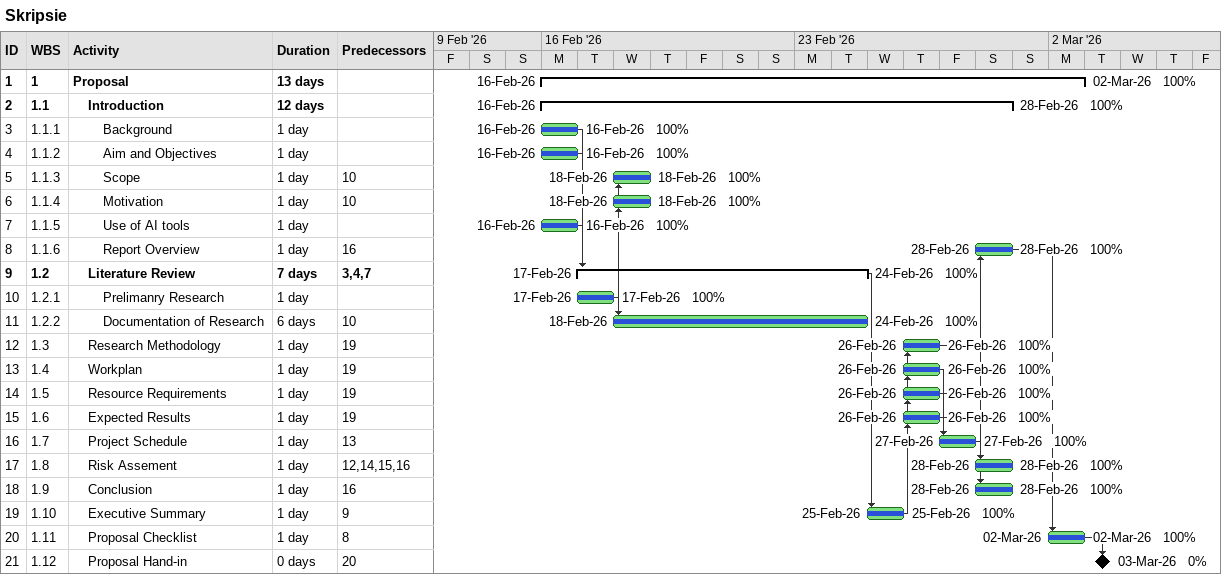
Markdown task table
Skripsie

| ID | WBS | Task | Duration | Start | Finish | Predecessors | % complete |
|---|---|---|---|---|---|---|---|
| 1 | 1 | **Proposal** | 13d | 2026-02-16 | 2026-03-02 |  | 100 |
| 2 | 1.1 | **Introduction** | 12d | 2026-02-16 | 2026-02-28 |  | 100 |
| 3 | 1.1.1 | Background | 1d | 2026-02-16 | 2026-02-16 |  | 100 |
| 4 | 1.1.2 | Aim and Objectives | 1d | 2026-02-16 | 2026-02-16 |  | 100 |
| 5 | 1.1.3 | Scope | 1d | 2026-02-18 | 2026-02-18 | 10 | 100 |
| 6 | 1.1.4 | Motivation | 1d | 2026-02-18 | 2026-02-18 | 10 | 100 |
| 7 | 1.1.5 | Use of AI tools | 1d | 2026-02-16 | 2026-02-16 |  | 100 |
| 8 | 1.1.6 | Report Overview | 1d | 2026-02-28 | 2026-02-28 | 16 | 100 |
| 9 | 1.2 | **Literature Review** | 7d | 2026-02-17 | 2026-02-24 | 3, 4, 7 | 100 |
| 10 | 1.2.1 | Prelimanry Research | 1d | 2026-02-17 | 2026-02-17 |  | 100 |
| 11 | 1.2.2 | Documentation of Research | 6d | 2026-02-18 | 2026-02-24 | 10 | 100 |
| 12 | 1.3 | Research Methodology | 1d | 2026-02-26 | 2026-02-26 | 19 | 100 |
| 13 | 1.4 | Workplan | 1d | 2026-02-26 | 2026-02-26 | 19 | 100 |
| 14 | 1.5 | Resource Requirements | 1d | 2026-02-26 | 2026-02-26 | 19 | 100 |
| 15 | 1.6 | Expected Results | 1d | 2026-02-26 | 2026-02-26 | 19 | 100 |
| 16 | 1.7 | Project Schedule | 1d | 2026-02-27 | 2026-02-27 | 13 | 100 |
| 17 | 1.8 | Risk Assement | 1d | 2026-02-28 | 2026-02-28 | 12, 14, 15, 16 | 100 |
| 18 | 1.9 | Conclusion | 1d | 2026-02-28 | 2026-02-28 | 16 | 100 |
| 19 | 1.10 | Executive Summary | 1d | 2026-02-25 | 2026-02-25 | 9 | 100 |
| 20 | 1.11 | Proposal Checklist | 1d | 2026-03-02 | 2026-03-02 | 8 | 100 |
| 21 | 1.12 | Proposal Hand-in | 0d | 2026-03-03 | 2026-03-03 | 20 | 0 |
